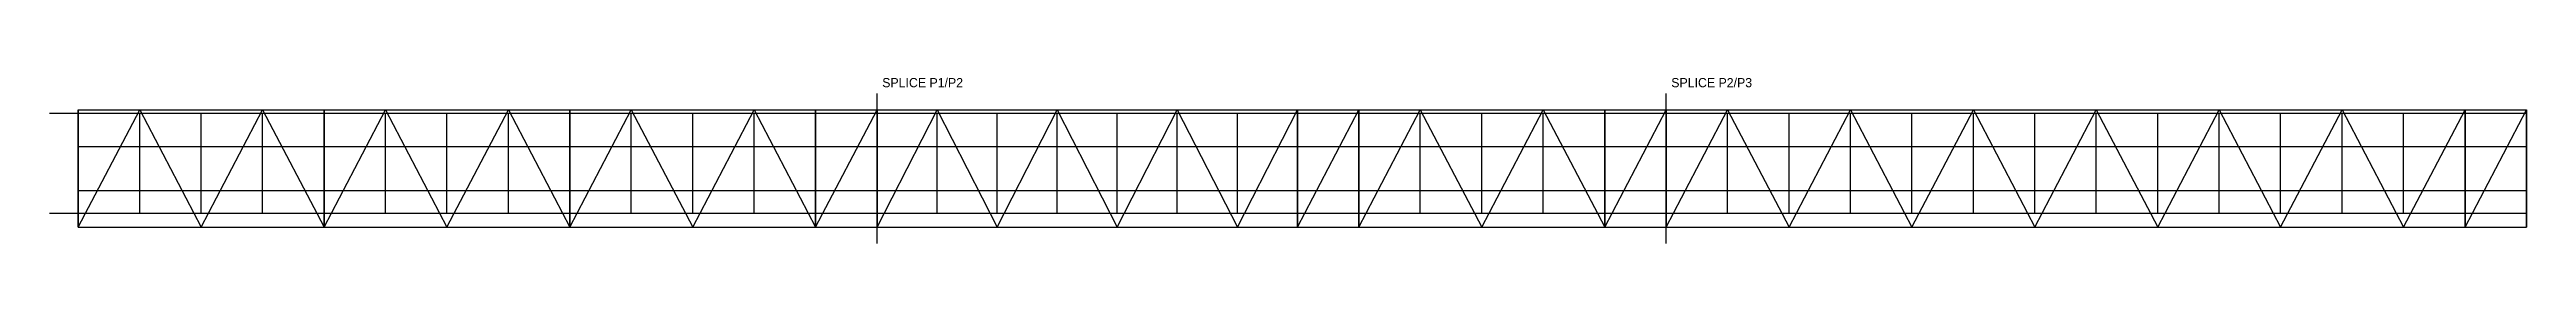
# Model space of a CAD drawing. Header units: millimetres. Extents: x -1400 to 119520, y -3675 to 4449.
import ezdxf

# ---------------------------------------------------------------- set-up
doc = ezdxf.new("R2010")
doc.units = ezdxf.units.MM
for name, color, linetype in [('ZJ8_CANTILEVER_EDGE', 3, 'CONTINUOUS'), ('ZJ8_COLUMN', 8, 'CONTINUOUS'), ('ZJ8_DECK_CROSS', 4, 'CONTINUOUS'), ('ZJ8_DECK_MAIN', 4, 'CONTINUOUS'), ('ZJ8_DECK_SECONDARY', 3, 'CONTINUOUS'), ('ZJ8_LONGITUDINAL_BRACE', 1, 'CONTINUOUS'), ('ZJ8_PLATFORM_BRACE', 1, 'CONTINUOUS'), ('ZJ8_SPLICE_JOINT', 2, 'CONTINUOUS'), ('ZJ8_SPLICE_TEXT', 2, 'CONTINUOUS'), ('ZJ8_TRANSVERSE_BRACE', 1, 'CONTINUOUS'), ('ZJ8_TRUSS_DIAGONAL', 5, 'CONTINUOUS'), ('ZJ8_TRUSS_LOWER', 5, 'CONTINUOUS'), ('ZJ8_TRUSS_UPPER', 5, 'CONTINUOUS'), ('ZJ8_TRUSS_VERTICAL', 5, 'CONTINUOUS')]:
    doc.layers.add(name, color=color, linetype=linetype)

msp = doc.modelspace()

# ---------------------------------------------------------------- linework, layer by layer
at = {"layer": 'ZJ8_CANTILEVER_EDGE'}
for p, q in [((-1400, 2700, 16902.102463), (0, 2700, 17000)), ((0, 2700, 17000), (3000, 2700, 17209.780436)), ((3000, 2700, 17209.780436), (6000, 2700, 17419.560872)), ((6000, 2700, 17419.560872), (9000, 2700, 17629.341307)), ((9000, 2700, 17629.341307), (12000, 2700, 17839.121743)), ((12000, 2700, 17839.121743), (15000, 2700, 18048.902179)), ((15000, 2700, 18048.902179), (18000, 2700, 18258.682615)), ((18000, 2700, 18258.682615), (21000, 2700, 18468.463051)), ((21000, 2700, 18468.463051), (24000, 2700, 18678.243487)), ((24000, 2700, 18678.243487), (27000, 2700, 18888.023922)), ((27000, 2700, 18888.023922), (30000, 2700, 19097.804358)), ((30000, 2700, 19097.804358), (33000, 2700, 19307.584794)), ((33000, 2700, 19307.584794), (36000, 2700, 19517.36523)), ((36000, 2700, 19517.36523), (39000, 2700, 19727.145666)), ((39000, 2700, 19727.145666), (41931.428571, 2700, 19932.13112)), ((41931.428571, 2700, 19932.13112), (44862.857143, 2700, 20137.116575)), ((44862.857143, 2700, 20137.116575), (47794.285714, 2700, 20342.102029)), ((47794.285714, 2700, 20342.102029), (50725.714286, 2700, 20547.087484)), ((50725.714286, 2700, 20547.087484), (53657.142857, 2700, 20752.072938)), ((53657.142857, 2700, 20752.072938), (56588.571429, 2700, 20957.058392)), ((56588.571429, 2700, 20957.058392), (59520, 2700, 21162.043847)), ((59520, 2700, 21162.043847), (62520, 2700, 21371.824283)), ((62520, 2700, 21371.824283), (65520, 2700, 21581.604719)), ((65520, 2700, 21581.604719), (68520, 2700, 21791.385154)), ((68520, 2700, 21791.385154), (71520, 2700, 22001.16559)), ((71520, 2700, 22001.16559), (74520, 2700, 22210.946026)), ((74520, 2700, 22210.946026), (77520, 2700, 22420.726462)), ((77520, 2700, 22420.726462), (80520, 2700, 22630.506898)), ((80520, 2700, 22630.506898), (83520, 2700, 22840.287334)), ((83520, 2700, 22840.287334), (86520, 2700, 23050.067769)), ((86520, 2700, 23050.067769), (89520, 2700, 23259.848205)), ((89520, 2700, 23259.848205), (92520, 2700, 23469.628641)), ((92520, 2700, 23469.628641), (95520, 2700, 23679.409077)), ((95520, 2700, 23679.409077), (98520, 2700, 23889.189513)), ((98520, 2700, 23889.189513), (101520, 2700, 24098.969949)), ((101520, 2700, 24098.969949), (104520, 2700, 24308.750384)), ((104520, 2700, 24308.750384), (107520, 2700, 24518.53082)), ((107520, 2700, 24518.53082), (110520, 2700, 24728.311256)), ((110520, 2700, 24728.311256), (113520, 2700, 24938.091692)), ((113520, 2700, 24938.091692), (116520, 2700, 25147.872128)), ((116520, 2700, 25147.872128), (119520, 2700, 25357.652563)), ((-1400, -2200, 16902.102463), (0, -2200, 17000)), ((0, -2200, 17000), (3000, -2200, 17209.780436)), ((3000, -2200, 17209.780436), (6000, -2200, 17419.560872)), ((6000, -2200, 17419.560872), (9000, -2200, 17629.341307)), ((9000, -2200, 17629.341307), (12000, -2200, 17839.121743)), ((12000, -2200, 17839.121743), (15000, -2200, 18048.902179)), ((15000, -2200, 18048.902179), (18000, -2200, 18258.682615)), ((18000, -2200, 18258.682615), (21000, -2200, 18468.463051)), ((21000, -2200, 18468.463051), (24000, -2200, 18678.243487)), ((24000, -2200, 18678.243487), (27000, -2200, 18888.023922)), ((27000, -2200, 18888.023922), (30000, -2200, 19097.804358)), ((30000, -2200, 19097.804358), (33000, -2200, 19307.584794)), ((33000, -2200, 19307.584794), (36000, -2200, 19517.36523)), ((36000, -2200, 19517.36523), (39000, -2200, 19727.145666)), ((39000, -2200, 19727.145666), (41931.428571, -2200, 19932.13112)), ((41931.428571, -2200, 19932.13112), (44862.857143, -2200, 20137.116575)), ((44862.857143, -2200, 20137.116575), (47794.285714, -2200, 20342.102029)), ((47794.285714, -2200, 20342.102029), (50725.714286, -2200, 20547.087484)), ((50725.714286, -2200, 20547.087484), (53657.142857, -2200, 20752.072938)), ((53657.142857, -2200, 20752.072938), (56588.571429, -2200, 20957.058392)), ((56588.571429, -2200, 20957.058392), (59520, -2200, 21162.043847)), ((59520, -2200, 21162.043847), (62520, -2200, 21371.824283)), ((62520, -2200, 21371.824283), (65520, -2200, 21581.604719)), ((65520, -2200, 21581.604719), (68520, -2200, 21791.385154)), ((68520, -2200, 21791.385154), (71520, -2200, 22001.16559)), ((71520, -2200, 22001.16559), (74520, -2200, 22210.946026)), ((74520, -2200, 22210.946026), (77520, -2200, 22420.726462)), ((77520, -2200, 22420.726462), (80520, -2200, 22630.506898)), ((80520, -2200, 22630.506898), (83520, -2200, 22840.287334)), ((83520, -2200, 22840.287334), (86520, -2200, 23050.067769)), ((86520, -2200, 23050.067769), (89520, -2200, 23259.848205)), ((89520, -2200, 23259.848205), (92520, -2200, 23469.628641)), ((92520, -2200, 23469.628641), (95520, -2200, 23679.409077)), ((95520, -2200, 23679.409077), (98520, -2200, 23889.189513)), ((98520, -2200, 23889.189513), (101520, -2200, 24098.969949)), ((101520, -2200, 24098.969949), (104520, -2200, 24308.750384)), ((104520, -2200, 24308.750384), (107520, -2200, 24518.53082)), ((107520, -2200, 24518.53082), (110520, -2200, 24728.311256)), ((110520, -2200, 24728.311256), (113520, -2200, 24938.091692)), ((113520, -2200, 24938.091692), (116520, -2200, 25147.872128)), ((116520, -2200, 25147.872128), (119520, -2200, 25357.652563))]:
    msp.add_line(p, q, dxfattribs=at)
at = {"layer": 'ZJ8_COLUMN'}
for p, q in [((0, 2875), (0, 2875, 4250)), ((0, 2875, 4250), (0, 2875, 8500)), ((0, 2875, 8500), (0, 2875, 12750)), ((0, 2875, 12750), (0, 2875, 17000)), ((12000, 2875), (12000, 2875, 4459.780436)), ((12000, 2875, 4459.780436), (12000, 2875, 8919.560872)), ((12000, 2875, 8919.560872), (12000, 2875, 13379.341307)), ((12000, 2875, 13379.341307), (12000, 2875, 17839.121743)), ((24000, 2875), (24000, 2875, 4669.560872)), ((24000, 2875, 4669.560872), (24000, 2875, 9339.121743)), ((24000, 2875, 9339.121743), (24000, 2875, 14008.682615)), ((24000, 2875, 14008.682615), (24000, 2875, 18678.243487)), ((36000, 2875), (36000, 2875, 4879.341307)), ((36000, 2875, 4879.341307), (36000, 2875, 9758.682615)), ((36000, 2875, 9758.682615), (36000, 2875, 14638.023922)), ((36000, 2875, 14638.023922), (36000, 2875, 19517.36523)), ((39000, 2875), (39000, 2875, 4931.786416)), ((39000, 2875, 4931.786416), (39000, 2875, 9863.572833)), ((39000, 2875, 9863.572833), (39000, 2875, 14795.359249)), ((39000, 2875, 14795.359249), (39000, 2875, 19727.145666)), ((59520, 2875), (59520, 2875, 4232.408769)), ((59520, 2875, 4232.408769), (59520, 2875, 8464.817539)), ((59520, 2875, 8464.817539), (59520, 2875, 12697.226308)), ((59520, 2875, 12697.226308), (59520, 2875, 16929.635078)), ((59520, 2875, 16929.635078), (59520, 2875, 21162.043847)), ((62520, 2875), (62520, 2875, 4274.364857)), ((62520, 2875, 4274.364857), (62520, 2875, 8548.729713)), ((62520, 2875, 8548.729713), (62520, 2875, 12823.09457)), ((62520, 2875, 12823.09457), (62520, 2875, 17097.459426)), ((62520, 2875, 17097.459426), (62520, 2875, 21371.824283)), ((74520, 2875), (74520, 2875, 4442.189205)), ((74520, 2875, 4442.189205), (74520, 2875, 8884.37841)), ((74520, 2875, 8884.37841), (74520, 2875, 13326.567616)), ((74520, 2875, 13326.567616), (74520, 2875, 17768.756821)), ((74520, 2875, 17768.756821), (74520, 2875, 22210.946026)), ((77520, 2875), (77520, 2875, 4484.145292)), ((77520, 2875, 4484.145292), (77520, 2875, 8968.290585)), ((77520, 2875, 8968.290585), (77520, 2875, 13452.435877)), ((77520, 2875, 13452.435877), (77520, 2875, 17936.581169)), ((77520, 2875, 17936.581169), (77520, 2875, 22420.726462)), ((116520, 2875), (116520, 2875, 4191.312021)), ((116520, 2875, 4191.312021), (116520, 2875, 8382.624043)), ((116520, 2875, 8382.624043), (116520, 2875, 12573.936064)), ((116520, 2875, 12573.936064), (116520, 2875, 16765.248085)), ((116520, 2875, 16765.248085), (116520, 2875, 20956.560106)), ((116520, 2875, 20956.560106), (116520, 2875, 25147.872128)), ((119520, 2875), (119520, 2875, 4226.275427)), ((119520, 2875, 4226.275427), (119520, 2875, 8452.550854)), ((119520, 2875, 8452.550854), (119520, 2875, 12678.826282)), ((119520, 2875, 12678.826282), (119520, 2875, 16905.101709)), ((119520, 2875, 16905.101709), (119520, 2875, 21131.377136)), ((119520, 2875, 21131.377136), (119520, 2875, 25357.652563)), ((0, -2875), (0, -2875, 4250)), ((0, -2875, 4250), (0, -2875, 8500)), ((0, -2875, 8500), (0, -2875, 12750)), ((0, -2875, 12750), (0, -2875, 17000)), ((12000, -2875), (12000, -2875, 4459.780436)), ((12000, -2875, 4459.780436), (12000, -2875, 8919.560872)), ((12000, -2875, 8919.560872), (12000, -2875, 13379.341307)), ((12000, -2875, 13379.341307), (12000, -2875, 17839.121743)), ((24000, -2875), (24000, -2875, 4669.560872)), ((24000, -2875, 4669.560872), (24000, -2875, 9339.121743)), ((24000, -2875, 9339.121743), (24000, -2875, 14008.682615)), ((24000, -2875, 14008.682615), (24000, -2875, 18678.243487)), ((36000, -2875), (36000, -2875, 4879.341307)), ((36000, -2875, 4879.341307), (36000, -2875, 9758.682615)), ((36000, -2875, 9758.682615), (36000, -2875, 14638.023922)), ((36000, -2875, 14638.023922), (36000, -2875, 19517.36523)), ((39000, -2875), (39000, -2875, 4931.786416)), ((39000, -2875, 4931.786416), (39000, -2875, 9863.572833)), ((39000, -2875, 9863.572833), (39000, -2875, 14795.359249)), ((39000, -2875, 14795.359249), (39000, -2875, 19727.145666)), ((59520, -2875), (59520, -2875, 4232.408769)), ((59520, -2875, 4232.408769), (59520, -2875, 8464.817539)), ((59520, -2875, 8464.817539), (59520, -2875, 12697.226308)), ((59520, -2875, 12697.226308), (59520, -2875, 16929.635078)), ((59520, -2875, 16929.635078), (59520, -2875, 21162.043847)), ((62520, -2875), (62520, -2875, 4274.364857)), ((62520, -2875, 4274.364857), (62520, -2875, 8548.729713)), ((62520, -2875, 8548.729713), (62520, -2875, 12823.09457)), ((62520, -2875, 12823.09457), (62520, -2875, 17097.459426)), ((62520, -2875, 17097.459426), (62520, -2875, 21371.824283)), ((74520, -2875), (74520, -2875, 4442.189205)), ((74520, -2875, 4442.189205), (74520, -2875, 8884.37841)), ((74520, -2875, 8884.37841), (74520, -2875, 13326.567616)), ((74520, -2875, 13326.567616), (74520, -2875, 17768.756821)), ((74520, -2875, 17768.756821), (74520, -2875, 22210.946026)), ((77520, -2875), (77520, -2875, 4484.145292)), ((77520, -2875, 4484.145292), (77520, -2875, 8968.290585)), ((77520, -2875, 8968.290585), (77520, -2875, 13452.435877)), ((77520, -2875, 13452.435877), (77520, -2875, 17936.581169)), ((77520, -2875, 17936.581169), (77520, -2875, 22420.726462)), ((116520, -2875), (116520, -2875, 4191.312021)), ((116520, -2875, 4191.312021), (116520, -2875, 8382.624043)), ((116520, -2875, 8382.624043), (116520, -2875, 12573.936064)), ((116520, -2875, 12573.936064), (116520, -2875, 16765.248085)), ((116520, -2875, 16765.248085), (116520, -2875, 20956.560106)), ((116520, -2875, 20956.560106), (116520, -2875, 25147.872128)), ((119520, -2875), (119520, -2875, 4226.275427)), ((119520, -2875, 4226.275427), (119520, -2875, 8452.550854)), ((119520, -2875, 8452.550854), (119520, -2875, 12678.826282)), ((119520, -2875, 12678.826282), (119520, -2875, 16905.101709)), ((119520, -2875, 16905.101709), (119520, -2875, 21131.377136)), ((119520, -2875, 21131.377136), (119520, -2875, 25357.652563))]:
    msp.add_line(p, q, dxfattribs=at)
at = {"layer": 'ZJ8_DECK_CROSS'}
for p, q in [((0, -2200, 17000), (0, 2700, 17000)), ((3000, -2200, 17209.780436), (3000, 2700, 17209.780436)), ((6000, -2200, 17419.560872), (6000, 2700, 17419.560872)), ((9000, -2200, 17629.341307), (9000, 2700, 17629.341307)), ((12000, -2200, 17839.121743), (12000, 2700, 17839.121743)), ((15000, -2200, 18048.902179), (15000, 2700, 18048.902179)), ((18000, -2200, 18258.682615), (18000, 2700, 18258.682615)), ((21000, -2200, 18468.463051), (21000, 2700, 18468.463051)), ((24000, -2200, 18678.243487), (24000, 2700, 18678.243487)), ((27000, -2200, 18888.023922), (27000, 2700, 18888.023922)), ((30000, -2200, 19097.804358), (30000, 2700, 19097.804358)), ((33000, -2200, 19307.584794), (33000, 2700, 19307.584794)), ((36000, -2200, 19517.36523), (36000, 2700, 19517.36523)), ((39000, -2200, 19727.145666), (39000, 2700, 19727.145666)), ((41931.428571, -2200, 19932.13112), (41931.428571, 2700, 19932.13112)), ((44862.857143, -2200, 20137.116575), (44862.857143, 2700, 20137.116575)), ((47794.285714, -2200, 20342.102029), (47794.285714, 2700, 20342.102029)), ((50725.714286, -2200, 20547.087484), (50725.714286, 2700, 20547.087484)), ((53657.142857, -2200, 20752.072938), (53657.142857, 2700, 20752.072938)), ((56588.571429, -2200, 20957.058392), (56588.571429, 2700, 20957.058392)), ((59520, -2200, 21162.043847), (59520, 2700, 21162.043847)), ((62520, -2200, 21371.824283), (62520, 2700, 21371.824283)), ((65520, -2200, 21581.604719), (65520, 2700, 21581.604719)), ((68520, -2200, 21791.385154), (68520, 2700, 21791.385154)), ((71520, -2200, 22001.16559), (71520, 2700, 22001.16559)), ((74520, -2200, 22210.946026), (74520, 2700, 22210.946026)), ((77520, -2200, 22420.726462), (77520, 2700, 22420.726462)), ((80520, -2200, 22630.506898), (80520, 2700, 22630.506898)), ((83520, -2200, 22840.287334), (83520, 2700, 22840.287334)), ((86520, -2200, 23050.067769), (86520, 2700, 23050.067769)), ((89520, -2200, 23259.848205), (89520, 2700, 23259.848205)), ((92520, -2200, 23469.628641), (92520, 2700, 23469.628641)), ((95520, -2200, 23679.409077), (95520, 2700, 23679.409077)), ((98520, -2200, 23889.189513), (98520, 2700, 23889.189513)), ((101520, -2200, 24098.969949), (101520, 2700, 24098.969949)), ((104520, -2200, 24308.750384), (104520, 2700, 24308.750384)), ((107520, -2200, 24518.53082), (107520, 2700, 24518.53082)), ((110520, -2200, 24728.311256), (110520, 2700, 24728.311256)), ((113520, -2200, 24938.091692), (113520, 2700, 24938.091692)), ((116520, -2200, 25147.872128), (116520, 2700, 25147.872128)), ((119520, -2200, 25357.652563), (119520, 2700, 25357.652563))]:
    msp.add_line(p, q, dxfattribs=at)
at = {"layer": 'ZJ8_DECK_MAIN'}
for p, q in [((0, 2875, 17000), (3000, 2875, 17209.780436)), ((3000, 2875, 17209.780436), (6000, 2875, 17419.560872)), ((6000, 2875, 17419.560872), (9000, 2875, 17629.341307)), ((9000, 2875, 17629.341307), (12000, 2875, 17839.121743)), ((12000, 2875, 17839.121743), (15000, 2875, 18048.902179)), ((15000, 2875, 18048.902179), (18000, 2875, 18258.682615)), ((18000, 2875, 18258.682615), (21000, 2875, 18468.463051)), ((21000, 2875, 18468.463051), (24000, 2875, 18678.243487)), ((24000, 2875, 18678.243487), (27000, 2875, 18888.023922)), ((27000, 2875, 18888.023922), (30000, 2875, 19097.804358)), ((30000, 2875, 19097.804358), (33000, 2875, 19307.584794)), ((33000, 2875, 19307.584794), (36000, 2875, 19517.36523)), ((36000, 2875, 19517.36523), (39000, 2875, 19727.145666)), ((39000, 2875, 19727.145666), (41931.428571, 2875, 19932.13112)), ((41931.428571, 2875, 19932.13112), (44862.857143, 2875, 20137.116575)), ((44862.857143, 2875, 20137.116575), (47794.285714, 2875, 20342.102029)), ((47794.285714, 2875, 20342.102029), (50725.714286, 2875, 20547.087484)), ((50725.714286, 2875, 20547.087484), (53657.142857, 2875, 20752.072938)), ((53657.142857, 2875, 20752.072938), (56588.571429, 2875, 20957.058392)), ((56588.571429, 2875, 20957.058392), (59520, 2875, 21162.043847)), ((59520, 2875, 21162.043847), (62520, 2875, 21371.824283)), ((62520, 2875, 21371.824283), (65520, 2875, 21581.604719)), ((65520, 2875, 21581.604719), (68520, 2875, 21791.385154)), ((68520, 2875, 21791.385154), (71520, 2875, 22001.16559)), ((71520, 2875, 22001.16559), (74520, 2875, 22210.946026)), ((74520, 2875, 22210.946026), (77520, 2875, 22420.726462)), ((77520, 2875, 22420.726462), (80520, 2875, 22630.506898)), ((80520, 2875, 22630.506898), (83520, 2875, 22840.287334)), ((83520, 2875, 22840.287334), (86520, 2875, 23050.067769)), ((86520, 2875, 23050.067769), (89520, 2875, 23259.848205)), ((89520, 2875, 23259.848205), (92520, 2875, 23469.628641)), ((92520, 2875, 23469.628641), (95520, 2875, 23679.409077)), ((95520, 2875, 23679.409077), (98520, 2875, 23889.189513)), ((98520, 2875, 23889.189513), (101520, 2875, 24098.969949)), ((101520, 2875, 24098.969949), (104520, 2875, 24308.750384)), ((104520, 2875, 24308.750384), (107520, 2875, 24518.53082)), ((107520, 2875, 24518.53082), (110520, 2875, 24728.311256)), ((110520, 2875, 24728.311256), (113520, 2875, 24938.091692)), ((113520, 2875, 24938.091692), (116520, 2875, 25147.872128)), ((116520, 2875, 25147.872128), (119520, 2875, 25357.652563)), ((0, -2875, 17000), (3000, -2875, 17209.780436)), ((3000, -2875, 17209.780436), (6000, -2875, 17419.560872)), ((6000, -2875, 17419.560872), (9000, -2875, 17629.341307)), ((9000, -2875, 17629.341307), (12000, -2875, 17839.121743)), ((12000, -2875, 17839.121743), (15000, -2875, 18048.902179)), ((15000, -2875, 18048.902179), (18000, -2875, 18258.682615)), ((18000, -2875, 18258.682615), (21000, -2875, 18468.463051)), ((21000, -2875, 18468.463051), (24000, -2875, 18678.243487)), ((24000, -2875, 18678.243487), (27000, -2875, 18888.023922)), ((27000, -2875, 18888.023922), (30000, -2875, 19097.804358)), ((30000, -2875, 19097.804358), (33000, -2875, 19307.584794)), ((33000, -2875, 19307.584794), (36000, -2875, 19517.36523)), ((36000, -2875, 19517.36523), (39000, -2875, 19727.145666)), ((39000, -2875, 19727.145666), (41931.428571, -2875, 19932.13112)), ((41931.428571, -2875, 19932.13112), (44862.857143, -2875, 20137.116575)), ((44862.857143, -2875, 20137.116575), (47794.285714, -2875, 20342.102029)), ((47794.285714, -2875, 20342.102029), (50725.714286, -2875, 20547.087484)), ((50725.714286, -2875, 20547.087484), (53657.142857, -2875, 20752.072938)), ((53657.142857, -2875, 20752.072938), (56588.571429, -2875, 20957.058392)), ((56588.571429, -2875, 20957.058392), (59520, -2875, 21162.043847)), ((59520, -2875, 21162.043847), (62520, -2875, 21371.824283)), ((62520, -2875, 21371.824283), (65520, -2875, 21581.604719)), ((65520, -2875, 21581.604719), (68520, -2875, 21791.385154)), ((68520, -2875, 21791.385154), (71520, -2875, 22001.16559)), ((71520, -2875, 22001.16559), (74520, -2875, 22210.946026)), ((74520, -2875, 22210.946026), (77520, -2875, 22420.726462)), ((77520, -2875, 22420.726462), (80520, -2875, 22630.506898)), ((80520, -2875, 22630.506898), (83520, -2875, 22840.287334)), ((83520, -2875, 22840.287334), (86520, -2875, 23050.067769)), ((86520, -2875, 23050.067769), (89520, -2875, 23259.848205)), ((89520, -2875, 23259.848205), (92520, -2875, 23469.628641)), ((92520, -2875, 23469.628641), (95520, -2875, 23679.409077)), ((95520, -2875, 23679.409077), (98520, -2875, 23889.189513)), ((98520, -2875, 23889.189513), (101520, -2875, 24098.969949)), ((101520, -2875, 24098.969949), (104520, -2875, 24308.750384)), ((104520, -2875, 24308.750384), (107520, -2875, 24518.53082)), ((107520, -2875, 24518.53082), (110520, -2875, 24728.311256)), ((110520, -2875, 24728.311256), (113520, -2875, 24938.091692)), ((113520, -2875, 24938.091692), (116520, -2875, 25147.872128)), ((116520, -2875, 25147.872128), (119520, -2875, 25357.652563))]:
    msp.add_line(p, q, dxfattribs=at)
at = {"layer": 'ZJ8_DECK_SECONDARY'}
for p, q in [((0, 1075, 17000), (3000, 1075, 17209.780436)), ((3000, 1075, 17209.780436), (6000, 1075, 17419.560872)), ((6000, 1075, 17419.560872), (9000, 1075, 17629.341307)), ((9000, 1075, 17629.341307), (12000, 1075, 17839.121743)), ((12000, 1075, 17839.121743), (15000, 1075, 18048.902179)), ((15000, 1075, 18048.902179), (18000, 1075, 18258.682615)), ((18000, 1075, 18258.682615), (21000, 1075, 18468.463051)), ((21000, 1075, 18468.463051), (24000, 1075, 18678.243487)), ((24000, 1075, 18678.243487), (27000, 1075, 18888.023922)), ((27000, 1075, 18888.023922), (30000, 1075, 19097.804358)), ((30000, 1075, 19097.804358), (33000, 1075, 19307.584794)), ((33000, 1075, 19307.584794), (36000, 1075, 19517.36523)), ((36000, 1075, 19517.36523), (39000, 1075, 19727.145666)), ((39000, 1075, 19727.145666), (41931.428571, 1075, 19932.13112)), ((41931.428571, 1075, 19932.13112), (44862.857143, 1075, 20137.116575)), ((44862.857143, 1075, 20137.116575), (47794.285714, 1075, 20342.102029)), ((47794.285714, 1075, 20342.102029), (50725.714286, 1075, 20547.087484)), ((50725.714286, 1075, 20547.087484), (53657.142857, 1075, 20752.072938)), ((53657.142857, 1075, 20752.072938), (56588.571429, 1075, 20957.058392)), ((56588.571429, 1075, 20957.058392), (59520, 1075, 21162.043847)), ((59520, 1075, 21162.043847), (62520, 1075, 21371.824283)), ((62520, 1075, 21371.824283), (65520, 1075, 21581.604719)), ((65520, 1075, 21581.604719), (68520, 1075, 21791.385154)), ((68520, 1075, 21791.385154), (71520, 1075, 22001.16559)), ((71520, 1075, 22001.16559), (74520, 1075, 22210.946026)), ((74520, 1075, 22210.946026), (77520, 1075, 22420.726462)), ((77520, 1075, 22420.726462), (80520, 1075, 22630.506898)), ((80520, 1075, 22630.506898), (83520, 1075, 22840.287334)), ((83520, 1075, 22840.287334), (86520, 1075, 23050.067769)), ((86520, 1075, 23050.067769), (89520, 1075, 23259.848205)), ((89520, 1075, 23259.848205), (92520, 1075, 23469.628641)), ((92520, 1075, 23469.628641), (95520, 1075, 23679.409077)), ((95520, 1075, 23679.409077), (98520, 1075, 23889.189513)), ((98520, 1075, 23889.189513), (101520, 1075, 24098.969949)), ((101520, 1075, 24098.969949), (104520, 1075, 24308.750384)), ((104520, 1075, 24308.750384), (107520, 1075, 24518.53082)), ((107520, 1075, 24518.53082), (110520, 1075, 24728.311256)), ((110520, 1075, 24728.311256), (113520, 1075, 24938.091692)), ((113520, 1075, 24938.091692), (116520, 1075, 25147.872128)), ((116520, 1075, 25147.872128), (119520, 1075, 25357.652563)), ((0, -1075, 17000), (3000, -1075, 17209.780436)), ((3000, -1075, 17209.780436), (6000, -1075, 17419.560872)), ((6000, -1075, 17419.560872), (9000, -1075, 17629.341307)), ((9000, -1075, 17629.341307), (12000, -1075, 17839.121743)), ((12000, -1075, 17839.121743), (15000, -1075, 18048.902179)), ((15000, -1075, 18048.902179), (18000, -1075, 18258.682615)), ((18000, -1075, 18258.682615), (21000, -1075, 18468.463051)), ((21000, -1075, 18468.463051), (24000, -1075, 18678.243487)), ((24000, -1075, 18678.243487), (27000, -1075, 18888.023922)), ((27000, -1075, 18888.023922), (30000, -1075, 19097.804358)), ((30000, -1075, 19097.804358), (33000, -1075, 19307.584794)), ((33000, -1075, 19307.584794), (36000, -1075, 19517.36523)), ((36000, -1075, 19517.36523), (39000, -1075, 19727.145666)), ((39000, -1075, 19727.145666), (41931.428571, -1075, 19932.13112)), ((41931.428571, -1075, 19932.13112), (44862.857143, -1075, 20137.116575)), ((44862.857143, -1075, 20137.116575), (47794.285714, -1075, 20342.102029)), ((47794.285714, -1075, 20342.102029), (50725.714286, -1075, 20547.087484)), ((50725.714286, -1075, 20547.087484), (53657.142857, -1075, 20752.072938)), ((53657.142857, -1075, 20752.072938), (56588.571429, -1075, 20957.058392)), ((56588.571429, -1075, 20957.058392), (59520, -1075, 21162.043847)), ((59520, -1075, 21162.043847), (62520, -1075, 21371.824283)), ((62520, -1075, 21371.824283), (65520, -1075, 21581.604719)), ((65520, -1075, 21581.604719), (68520, -1075, 21791.385154)), ((68520, -1075, 21791.385154), (71520, -1075, 22001.16559)), ((71520, -1075, 22001.16559), (74520, -1075, 22210.946026)), ((74520, -1075, 22210.946026), (77520, -1075, 22420.726462)), ((77520, -1075, 22420.726462), (80520, -1075, 22630.506898)), ((80520, -1075, 22630.506898), (83520, -1075, 22840.287334)), ((83520, -1075, 22840.287334), (86520, -1075, 23050.067769)), ((86520, -1075, 23050.067769), (89520, -1075, 23259.848205)), ((89520, -1075, 23259.848205), (92520, -1075, 23469.628641)), ((92520, -1075, 23469.628641), (95520, -1075, 23679.409077)), ((95520, -1075, 23679.409077), (98520, -1075, 23889.189513)), ((98520, -1075, 23889.189513), (101520, -1075, 24098.969949)), ((101520, -1075, 24098.969949), (104520, -1075, 24308.750384)), ((104520, -1075, 24308.750384), (107520, -1075, 24518.53082)), ((107520, -1075, 24518.53082), (110520, -1075, 24728.311256)), ((110520, -1075, 24728.311256), (113520, -1075, 24938.091692)), ((113520, -1075, 24938.091692), (116520, -1075, 25147.872128)), ((116520, -1075, 25147.872128), (119520, -1075, 25357.652563))]:
    msp.add_line(p, q, dxfattribs=at)
at = {"layer": 'ZJ8_LONGITUDINAL_BRACE'}
for p, q in [((36000, 2875), (39000, 2875, 19727.145666)), ((59520, 2875), (62520, 2875, 21371.824283)), ((74520, 2875), (77520, 2875, 22420.726462)), ((116520, 2875), (119520, 2875, 25357.652563)), ((36000, -2875), (39000, -2875, 19727.145666)), ((59520, -2875), (62520, -2875, 21371.824283)), ((74520, -2875), (77520, -2875, 22420.726462)), ((116520, -2875), (119520, -2875, 25357.652563))]:
    msp.add_line(p, q, dxfattribs=at)
at = {"layer": 'ZJ8_PLATFORM_BRACE'}
for p, q in [((0, -2875, 17000), (3000, 2875, 17209.780436)), ((3000, 2875, 17209.780436), (6000, -2875, 17419.560872)), ((6000, -2875, 17419.560872), (9000, 2875, 17629.341307)), ((9000, 2875, 17629.341307), (12000, -2875, 17839.121743)), ((12000, -2875, 17839.121743), (15000, 2875, 18048.902179)), ((15000, 2875, 18048.902179), (18000, -2875, 18258.682615)), ((18000, -2875, 18258.682615), (21000, 2875, 18468.463051)), ((21000, 2875, 18468.463051), (24000, -2875, 18678.243487)), ((24000, -2875, 18678.243487), (27000, 2875, 18888.023922)), ((27000, 2875, 18888.023922), (30000, -2875, 19097.804358)), ((30000, -2875, 19097.804358), (33000, 2875, 19307.584794)), ((33000, 2875, 19307.584794), (36000, -2875, 19517.36523)), ((36000, -2875, 19517.36523), (39000, 2875, 19727.145666)), ((39000, -2875, 19727.145666), (41931.428571, 2875, 19932.13112)), ((41931.428571, 2875, 19932.13112), (44862.857143, -2875, 20137.116575)), ((44862.857143, -2875, 20137.116575), (47794.285714, 2875, 20342.102029)), ((47794.285714, 2875, 20342.102029), (50725.714286, -2875, 20547.087484)), ((50725.714286, -2875, 20547.087484), (53657.142857, 2875, 20752.072938)), ((53657.142857, 2875, 20752.072938), (56588.571429, -2875, 20957.058392)), ((56588.571429, -2875, 20957.058392), (59520, 2875, 21162.043847)), ((59520, -2875, 21162.043847), (62520, 2875, 21371.824283)), ((62520, -2875, 21371.824283), (65520, 2875, 21581.604719)), ((65520, 2875, 21581.604719), (68520, -2875, 21791.385154)), ((68520, -2875, 21791.385154), (71520, 2875, 22001.16559)), ((71520, 2875, 22001.16559), (74520, -2875, 22210.946026)), ((74520, -2875, 22210.946026), (77520, 2875, 22420.726462)), ((77520, -2875, 22420.726462), (80520, 2875, 22630.506898)), ((80520, 2875, 22630.506898), (83520, -2875, 22840.287334)), ((83520, -2875, 22840.287334), (86520, 2875, 23050.067769)), ((86520, 2875, 23050.067769), (89520, -2875, 23259.848205)), ((89520, -2875, 23259.848205), (92520, 2875, 23469.628641)), ((92520, 2875, 23469.628641), (95520, -2875, 23679.409077)), ((95520, -2875, 23679.409077), (98520, 2875, 23889.189513)), ((98520, 2875, 23889.189513), (101520, -2875, 24098.969949)), ((101520, -2875, 24098.969949), (104520, 2875, 24308.750384)), ((104520, 2875, 24308.750384), (107520, -2875, 24518.53082)), ((107520, -2875, 24518.53082), (110520, 2875, 24728.311256)), ((110520, 2875, 24728.311256), (113520, -2875, 24938.091692)), ((113520, -2875, 24938.091692), (116520, 2875, 25147.872128)), ((116520, -2875, 25147.872128), (119520, 2875, 25357.652563))]:
    msp.add_line(p, q, dxfattribs=at)
at = {"layer": 'ZJ8_SPLICE_JOINT'}
for p, q in [((39000, -3675), (39000, 3675, 29357.652563)), ((77520, -3675), (77520, 3675, 29357.652563))]:
    msp.add_line(p, q, dxfattribs=at)
at = {"layer": 'ZJ8_TRANSVERSE_BRACE'}
for p, q in [((0, -2875), (0, 2875, 17000)), ((0, 2875), (0, -2875, 17000)), ((12000, -2875), (12000, 2875, 17839.121743)), ((12000, 2875), (12000, -2875, 17839.121743)), ((24000, -2875), (24000, 2875, 18678.243487)), ((24000, 2875), (24000, -2875, 18678.243487)), ((36000, -2875), (36000, 2875, 19517.36523)), ((36000, 2875), (36000, -2875, 19517.36523)), ((39000, -2875), (39000, 2875, 19727.145666)), ((39000, 2875), (39000, -2875, 19727.145666)), ((59520, -2875), (59520, 2875, 21162.043847)), ((59520, 2875), (59520, -2875, 21162.043847)), ((62520, -2875), (62520, 2875, 21371.824283)), ((62520, 2875), (62520, -2875, 21371.824283)), ((74520, -2875), (74520, 2875, 22210.946026)), ((74520, 2875), (74520, -2875, 22210.946026)), ((77520, -2875), (77520, 2875, 22420.726462)), ((77520, 2875), (77520, -2875, 22420.726462)), ((116520, -2875), (116520, 2875, 25147.872128)), ((116520, 2875), (116520, -2875, 25147.872128)), ((119520, -2875), (119520, 2875, 25357.652563)), ((119520, 2875), (119520, -2875, 25357.652563))]:
    msp.add_line(p, q, dxfattribs=at)
at = {"layer": 'ZJ8_TRUSS_DIAGONAL'}
for p, q in [((39000, 2875, 17927.145666), (40865.454545, 2875, 19857.590955)), ((40865.454545, 2875, 19857.590955), (42730.909091, 2875, 18188.036244)), ((42730.909091, 2875, 18188.036244), (44596.363636, 2875, 20118.481533)), ((44596.363636, 2875, 20118.481533), (46461.818182, 2875, 18448.926823)), ((46461.818182, 2875, 18448.926823), (48327.272727, 2875, 20379.372112)), ((48327.272727, 2875, 20379.372112), (50192.727273, 2875, 18709.817401)), ((50192.727273, 2875, 18709.817401), (52058.181818, 2875, 20640.26269)), ((52058.181818, 2875, 20640.26269), (53923.636364, 2875, 18970.707979)), ((53923.636364, 2875, 18970.707979), (55789.090909, 2875, 20901.153268)), ((55789.090909, 2875, 20901.153268), (57654.545455, 2875, 19231.598558)), ((57654.545455, 2875, 19231.598558), (59520, 2875, 21162.043847)), ((77520, 2875, 20620.726462), (79470, 2875, 22557.083745)), ((79470, 2875, 22557.083745), (81420, 2875, 20893.441028)), ((81420, 2875, 20893.441028), (83370, 2875, 22829.798312)), ((83370, 2875, 22829.798312), (85320, 2875, 21166.155595)), ((85320, 2875, 21166.155595), (87270, 2875, 23102.512878)), ((87270, 2875, 23102.512878), (89220, 2875, 21438.870162)), ((89220, 2875, 21438.870162), (91170, 2875, 23375.227445)), ((91170, 2875, 23375.227445), (93120, 2875, 21711.584728)), ((93120, 2875, 21711.584728), (95070, 2875, 23647.942011)), ((95070, 2875, 23647.942011), (97020, 2875, 21984.299295)), ((97020, 2875, 21984.299295), (98970, 2875, 23920.656578)), ((98970, 2875, 23920.656578), (100920, 2875, 22257.013861)), ((100920, 2875, 22257.013861), (102870, 2875, 24193.371145)), ((102870, 2875, 24193.371145), (104820, 2875, 22529.728428)), ((104820, 2875, 22529.728428), (106770, 2875, 24466.085711)), ((106770, 2875, 24466.085711), (108720, 2875, 22802.442994)), ((108720, 2875, 22802.442994), (110670, 2875, 24738.800278)), ((110670, 2875, 24738.800278), (112620, 2875, 23075.157561)), ((112620, 2875, 23075.157561), (114570, 2875, 25011.514844)), ((114570, 2875, 25011.514844), (116520, 2875, 23347.872128)), ((39000, -2875, 17927.145666), (40865.454545, -2875, 19857.590955)), ((40865.454545, -2875, 19857.590955), (42730.909091, -2875, 18188.036244)), ((42730.909091, -2875, 18188.036244), (44596.363636, -2875, 20118.481533)), ((44596.363636, -2875, 20118.481533), (46461.818182, -2875, 18448.926823)), ((46461.818182, -2875, 18448.926823), (48327.272727, -2875, 20379.372112)), ((48327.272727, -2875, 20379.372112), (50192.727273, -2875, 18709.817401)), ((50192.727273, -2875, 18709.817401), (52058.181818, -2875, 20640.26269)), ((52058.181818, -2875, 20640.26269), (53923.636364, -2875, 18970.707979)), ((53923.636364, -2875, 18970.707979), (55789.090909, -2875, 20901.153268)), ((55789.090909, -2875, 20901.153268), (57654.545455, -2875, 19231.598558)), ((57654.545455, -2875, 19231.598558), (59520, -2875, 21162.043847)), ((77520, -2875, 20620.726462), (79470, -2875, 22557.083745)), ((79470, -2875, 22557.083745), (81420, -2875, 20893.441028)), ((81420, -2875, 20893.441028), (83370, -2875, 22829.798312)), ((83370, -2875, 22829.798312), (85320, -2875, 21166.155595)), ((85320, -2875, 21166.155595), (87270, -2875, 23102.512878)), ((87270, -2875, 23102.512878), (89220, -2875, 21438.870162)), ((89220, -2875, 21438.870162), (91170, -2875, 23375.227445)), ((91170, -2875, 23375.227445), (93120, -2875, 21711.584728)), ((93120, -2875, 21711.584728), (95070, -2875, 23647.942011)), ((95070, -2875, 23647.942011), (97020, -2875, 21984.299295)), ((97020, -2875, 21984.299295), (98970, -2875, 23920.656578)), ((98970, -2875, 23920.656578), (100920, -2875, 22257.013861)), ((100920, -2875, 22257.013861), (102870, -2875, 24193.371145)), ((102870, -2875, 24193.371145), (104820, -2875, 22529.728428)), ((104820, -2875, 22529.728428), (106770, -2875, 24466.085711)), ((106770, -2875, 24466.085711), (108720, -2875, 22802.442994)), ((108720, -2875, 22802.442994), (110670, -2875, 24738.800278)), ((110670, -2875, 24738.800278), (112620, -2875, 23075.157561)), ((112620, -2875, 23075.157561), (114570, -2875, 25011.514844)), ((114570, -2875, 25011.514844), (116520, -2875, 23347.872128))]:
    msp.add_line(p, q, dxfattribs=at)
at = {"layer": 'ZJ8_TRUSS_LOWER'}
for p, q in [((39000, 2875, 17927.145666), (40865.454545, 2875, 18057.590955)), ((40865.454545, 2875, 18057.590955), (42730.909091, 2875, 18188.036244)), ((42730.909091, 2875, 18188.036244), (44596.363636, 2875, 18318.481533)), ((44596.363636, 2875, 18318.481533), (46461.818182, 2875, 18448.926823)), ((46461.818182, 2875, 18448.926823), (48327.272727, 2875, 18579.372112)), ((48327.272727, 2875, 18579.372112), (50192.727273, 2875, 18709.817401)), ((50192.727273, 2875, 18709.817401), (52058.181818, 2875, 18840.26269)), ((52058.181818, 2875, 18840.26269), (53923.636364, 2875, 18970.707979)), ((53923.636364, 2875, 18970.707979), (55789.090909, 2875, 19101.153268)), ((55789.090909, 2875, 19101.153268), (57654.545455, 2875, 19231.598558)), ((57654.545455, 2875, 19231.598558), (59520, 2875, 19362.043847)), ((77520, 2875, 20620.726462), (79470, 2875, 20757.083745)), ((79470, 2875, 20757.083745), (81420, 2875, 20893.441028)), ((81420, 2875, 20893.441028), (83370, 2875, 21029.798312)), ((83370, 2875, 21029.798312), (85320, 2875, 21166.155595)), ((85320, 2875, 21166.155595), (87270, 2875, 21302.512878)), ((87270, 2875, 21302.512878), (89220, 2875, 21438.870162)), ((89220, 2875, 21438.870162), (91170, 2875, 21575.227445)), ((91170, 2875, 21575.227445), (93120, 2875, 21711.584728)), ((93120, 2875, 21711.584728), (95070, 2875, 21847.942011)), ((95070, 2875, 21847.942011), (97020, 2875, 21984.299295)), ((97020, 2875, 21984.299295), (98970, 2875, 22120.656578)), ((98970, 2875, 22120.656578), (100920, 2875, 22257.013861)), ((100920, 2875, 22257.013861), (102870, 2875, 22393.371145)), ((102870, 2875, 22393.371145), (104820, 2875, 22529.728428)), ((104820, 2875, 22529.728428), (106770, 2875, 22666.085711)), ((106770, 2875, 22666.085711), (108720, 2875, 22802.442994)), ((108720, 2875, 22802.442994), (110670, 2875, 22938.800278)), ((110670, 2875, 22938.800278), (112620, 2875, 23075.157561)), ((112620, 2875, 23075.157561), (114570, 2875, 23211.514844)), ((114570, 2875, 23211.514844), (116520, 2875, 23347.872128)), ((39000, -2875, 17927.145666), (40865.454545, -2875, 18057.590955)), ((40865.454545, -2875, 18057.590955), (42730.909091, -2875, 18188.036244)), ((42730.909091, -2875, 18188.036244), (44596.363636, -2875, 18318.481533)), ((44596.363636, -2875, 18318.481533), (46461.818182, -2875, 18448.926823)), ((46461.818182, -2875, 18448.926823), (48327.272727, -2875, 18579.372112)), ((48327.272727, -2875, 18579.372112), (50192.727273, -2875, 18709.817401)), ((50192.727273, -2875, 18709.817401), (52058.181818, -2875, 18840.26269)), ((52058.181818, -2875, 18840.26269), (53923.636364, -2875, 18970.707979)), ((53923.636364, -2875, 18970.707979), (55789.090909, -2875, 19101.153268)), ((55789.090909, -2875, 19101.153268), (57654.545455, -2875, 19231.598558)), ((57654.545455, -2875, 19231.598558), (59520, -2875, 19362.043847)), ((77520, -2875, 20620.726462), (79470, -2875, 20757.083745)), ((79470, -2875, 20757.083745), (81420, -2875, 20893.441028)), ((81420, -2875, 20893.441028), (83370, -2875, 21029.798312)), ((83370, -2875, 21029.798312), (85320, -2875, 21166.155595)), ((85320, -2875, 21166.155595), (87270, -2875, 21302.512878)), ((87270, -2875, 21302.512878), (89220, -2875, 21438.870162)), ((89220, -2875, 21438.870162), (91170, -2875, 21575.227445)), ((91170, -2875, 21575.227445), (93120, -2875, 21711.584728)), ((93120, -2875, 21711.584728), (95070, -2875, 21847.942011)), ((95070, -2875, 21847.942011), (97020, -2875, 21984.299295)), ((97020, -2875, 21984.299295), (98970, -2875, 22120.656578)), ((98970, -2875, 22120.656578), (100920, -2875, 22257.013861)), ((100920, -2875, 22257.013861), (102870, -2875, 22393.371145)), ((102870, -2875, 22393.371145), (104820, -2875, 22529.728428)), ((104820, -2875, 22529.728428), (106770, -2875, 22666.085711)), ((106770, -2875, 22666.085711), (108720, -2875, 22802.442994)), ((108720, -2875, 22802.442994), (110670, -2875, 22938.800278)), ((110670, -2875, 22938.800278), (112620, -2875, 23075.157561)), ((112620, -2875, 23075.157561), (114570, -2875, 23211.514844)), ((114570, -2875, 23211.514844), (116520, -2875, 23347.872128))]:
    msp.add_line(p, q, dxfattribs=at)
at = {"layer": 'ZJ8_TRUSS_UPPER'}
for p, q in [((39000, 2875, 19727.145666), (40865.454545, 2875, 19857.590955)), ((40865.454545, 2875, 19857.590955), (42730.909091, 2875, 19988.036244)), ((42730.909091, 2875, 19988.036244), (44596.363636, 2875, 20118.481533)), ((44596.363636, 2875, 20118.481533), (46461.818182, 2875, 20248.926823)), ((46461.818182, 2875, 20248.926823), (48327.272727, 2875, 20379.372112)), ((48327.272727, 2875, 20379.372112), (50192.727273, 2875, 20509.817401)), ((50192.727273, 2875, 20509.817401), (52058.181818, 2875, 20640.26269)), ((52058.181818, 2875, 20640.26269), (53923.636364, 2875, 20770.707979)), ((53923.636364, 2875, 20770.707979), (55789.090909, 2875, 20901.153268)), ((55789.090909, 2875, 20901.153268), (57654.545455, 2875, 21031.598558)), ((57654.545455, 2875, 21031.598558), (59520, 2875, 21162.043847)), ((77520, 2875, 22420.726462), (79470, 2875, 22557.083745)), ((79470, 2875, 22557.083745), (81420, 2875, 22693.441028)), ((81420, 2875, 22693.441028), (83370, 2875, 22829.798312)), ((83370, 2875, 22829.798312), (85320, 2875, 22966.155595)), ((85320, 2875, 22966.155595), (87270, 2875, 23102.512878)), ((87270, 2875, 23102.512878), (89220, 2875, 23238.870162)), ((89220, 2875, 23238.870162), (91170, 2875, 23375.227445)), ((91170, 2875, 23375.227445), (93120, 2875, 23511.584728)), ((93120, 2875, 23511.584728), (95070, 2875, 23647.942011)), ((95070, 2875, 23647.942011), (97020, 2875, 23784.299295)), ((97020, 2875, 23784.299295), (98970, 2875, 23920.656578)), ((98970, 2875, 23920.656578), (100920, 2875, 24057.013861)), ((100920, 2875, 24057.013861), (102870, 2875, 24193.371145)), ((102870, 2875, 24193.371145), (104820, 2875, 24329.728428)), ((104820, 2875, 24329.728428), (106770, 2875, 24466.085711)), ((106770, 2875, 24466.085711), (108720, 2875, 24602.442994)), ((108720, 2875, 24602.442994), (110670, 2875, 24738.800278)), ((110670, 2875, 24738.800278), (112620, 2875, 24875.157561)), ((112620, 2875, 24875.157561), (114570, 2875, 25011.514844)), ((114570, 2875, 25011.514844), (116520, 2875, 25147.872128)), ((39000, -2875, 19727.145666), (40865.454545, -2875, 19857.590955)), ((40865.454545, -2875, 19857.590955), (42730.909091, -2875, 19988.036244)), ((42730.909091, -2875, 19988.036244), (44596.363636, -2875, 20118.481533)), ((44596.363636, -2875, 20118.481533), (46461.818182, -2875, 20248.926823)), ((46461.818182, -2875, 20248.926823), (48327.272727, -2875, 20379.372112)), ((48327.272727, -2875, 20379.372112), (50192.727273, -2875, 20509.817401)), ((50192.727273, -2875, 20509.817401), (52058.181818, -2875, 20640.26269)), ((52058.181818, -2875, 20640.26269), (53923.636364, -2875, 20770.707979)), ((53923.636364, -2875, 20770.707979), (55789.090909, -2875, 20901.153268)), ((55789.090909, -2875, 20901.153268), (57654.545455, -2875, 21031.598558)), ((57654.545455, -2875, 21031.598558), (59520, -2875, 21162.043847)), ((77520, -2875, 22420.726462), (79470, -2875, 22557.083745)), ((79470, -2875, 22557.083745), (81420, -2875, 22693.441028)), ((81420, -2875, 22693.441028), (83370, -2875, 22829.798312)), ((83370, -2875, 22829.798312), (85320, -2875, 22966.155595)), ((85320, -2875, 22966.155595), (87270, -2875, 23102.512878)), ((87270, -2875, 23102.512878), (89220, -2875, 23238.870162)), ((89220, -2875, 23238.870162), (91170, -2875, 23375.227445)), ((91170, -2875, 23375.227445), (93120, -2875, 23511.584728)), ((93120, -2875, 23511.584728), (95070, -2875, 23647.942011)), ((95070, -2875, 23647.942011), (97020, -2875, 23784.299295)), ((97020, -2875, 23784.299295), (98970, -2875, 23920.656578)), ((98970, -2875, 23920.656578), (100920, -2875, 24057.013861)), ((100920, -2875, 24057.013861), (102870, -2875, 24193.371145)), ((102870, -2875, 24193.371145), (104820, -2875, 24329.728428)), ((104820, -2875, 24329.728428), (106770, -2875, 24466.085711)), ((106770, -2875, 24466.085711), (108720, -2875, 24602.442994)), ((108720, -2875, 24602.442994), (110670, -2875, 24738.800278)), ((110670, -2875, 24738.800278), (112620, -2875, 24875.157561)), ((112620, -2875, 24875.157561), (114570, -2875, 25011.514844)), ((114570, -2875, 25011.514844), (116520, -2875, 25147.872128))]:
    msp.add_line(p, q, dxfattribs=at)
at = {"layer": 'ZJ8_TRUSS_VERTICAL'}
for p, q in [((39000, 2875, 19727.145666), (39000, 2875, 17927.145666)), ((40865.454545, 2875, 19857.590955), (40865.454545, 2875, 18057.590955)), ((42730.909091, 2875, 19988.036244), (42730.909091, 2875, 18188.036244)), ((44596.363636, 2875, 20118.481533), (44596.363636, 2875, 18318.481533)), ((46461.818182, 2875, 20248.926823), (46461.818182, 2875, 18448.926823)), ((48327.272727, 2875, 20379.372112), (48327.272727, 2875, 18579.372112)), ((50192.727273, 2875, 20509.817401), (50192.727273, 2875, 18709.817401)), ((52058.181818, 2875, 20640.26269), (52058.181818, 2875, 18840.26269)), ((53923.636364, 2875, 20770.707979), (53923.636364, 2875, 18970.707979)), ((55789.090909, 2875, 20901.153268), (55789.090909, 2875, 19101.153268)), ((57654.545455, 2875, 21031.598558), (57654.545455, 2875, 19231.598558)), ((59520, 2875, 21162.043847), (59520, 2875, 19362.043847)), ((77520, 2875, 22420.726462), (77520, 2875, 20620.726462)), ((79470, 2875, 22557.083745), (79470, 2875, 20757.083745)), ((81420, 2875, 22693.441028), (81420, 2875, 20893.441028)), ((83370, 2875, 22829.798312), (83370, 2875, 21029.798312)), ((85320, 2875, 22966.155595), (85320, 2875, 21166.155595)), ((87270, 2875, 23102.512878), (87270, 2875, 21302.512878)), ((89220, 2875, 23238.870162), (89220, 2875, 21438.870162)), ((91170, 2875, 23375.227445), (91170, 2875, 21575.227445)), ((93120, 2875, 23511.584728), (93120, 2875, 21711.584728)), ((95070, 2875, 23647.942011), (95070, 2875, 21847.942011)), ((97020, 2875, 23784.299295), (97020, 2875, 21984.299295)), ((98970, 2875, 23920.656578), (98970, 2875, 22120.656578)), ((100920, 2875, 24057.013861), (100920, 2875, 22257.013861)), ((102870, 2875, 24193.371145), (102870, 2875, 22393.371145)), ((104820, 2875, 24329.728428), (104820, 2875, 22529.728428)), ((106770, 2875, 24466.085711), (106770, 2875, 22666.085711)), ((108720, 2875, 24602.442994), (108720, 2875, 22802.442994)), ((110670, 2875, 24738.800278), (110670, 2875, 22938.800278)), ((112620, 2875, 24875.157561), (112620, 2875, 23075.157561)), ((114570, 2875, 25011.514844), (114570, 2875, 23211.514844)), ((116520, 2875, 25147.872128), (116520, 2875, 23347.872128)), ((39000, -2875, 19727.145666), (39000, -2875, 17927.145666)), ((40865.454545, -2875, 19857.590955), (40865.454545, -2875, 18057.590955)), ((42730.909091, -2875, 19988.036244), (42730.909091, -2875, 18188.036244)), ((44596.363636, -2875, 20118.481533), (44596.363636, -2875, 18318.481533)), ((46461.818182, -2875, 20248.926823), (46461.818182, -2875, 18448.926823)), ((48327.272727, -2875, 20379.372112), (48327.272727, -2875, 18579.372112)), ((50192.727273, -2875, 20509.817401), (50192.727273, -2875, 18709.817401)), ((52058.181818, -2875, 20640.26269), (52058.181818, -2875, 18840.26269)), ((53923.636364, -2875, 20770.707979), (53923.636364, -2875, 18970.707979)), ((55789.090909, -2875, 20901.153268), (55789.090909, -2875, 19101.153268)), ((57654.545455, -2875, 21031.598558), (57654.545455, -2875, 19231.598558)), ((59520, -2875, 21162.043847), (59520, -2875, 19362.043847)), ((77520, -2875, 22420.726462), (77520, -2875, 20620.726462)), ((79470, -2875, 22557.083745), (79470, -2875, 20757.083745)), ((81420, -2875, 22693.441028), (81420, -2875, 20893.441028)), ((83370, -2875, 22829.798312), (83370, -2875, 21029.798312)), ((85320, -2875, 22966.155595), (85320, -2875, 21166.155595)), ((87270, -2875, 23102.512878), (87270, -2875, 21302.512878)), ((89220, -2875, 23238.870162), (89220, -2875, 21438.870162)), ((91170, -2875, 23375.227445), (91170, -2875, 21575.227445)), ((93120, -2875, 23511.584728), (93120, -2875, 21711.584728)), ((95070, -2875, 23647.942011), (95070, -2875, 21847.942011)), ((97020, -2875, 23784.299295), (97020, -2875, 21984.299295)), ((98970, -2875, 23920.656578), (98970, -2875, 22120.656578)), ((100920, -2875, 24057.013861), (100920, -2875, 22257.013861)), ((102870, -2875, 24193.371145), (102870, -2875, 22393.371145)), ((104820, -2875, 24329.728428), (104820, -2875, 22529.728428)), ((106770, -2875, 24466.085711), (106770, -2875, 22666.085711)), ((108720, -2875, 24602.442994), (108720, -2875, 22802.442994)), ((110670, -2875, 24738.800278), (110670, -2875, 22938.800278)), ((112620, -2875, 24875.157561), (112620, -2875, 23075.157561)), ((114570, -2875, 25011.514844), (114570, -2875, 23211.514844)), ((116520, -2875, 25147.872128), (116520, -2875, 23347.872128))]:
    msp.add_line(p, q, dxfattribs=at)

# ---------------------------------------------------------------- texts
at = {"layer": 'ZJ8_SPLICE_TEXT'}
for s, p in [('SPLICE P1/P2', (39250, 3975, 29357.652563)), ('SPLICE P2/P3', (77770, 3975, 29357.652563))]:
    msp.add_text(s, height=450, dxfattribs=at).set_placement(p)

doc.saveas('drawing.dxf')
